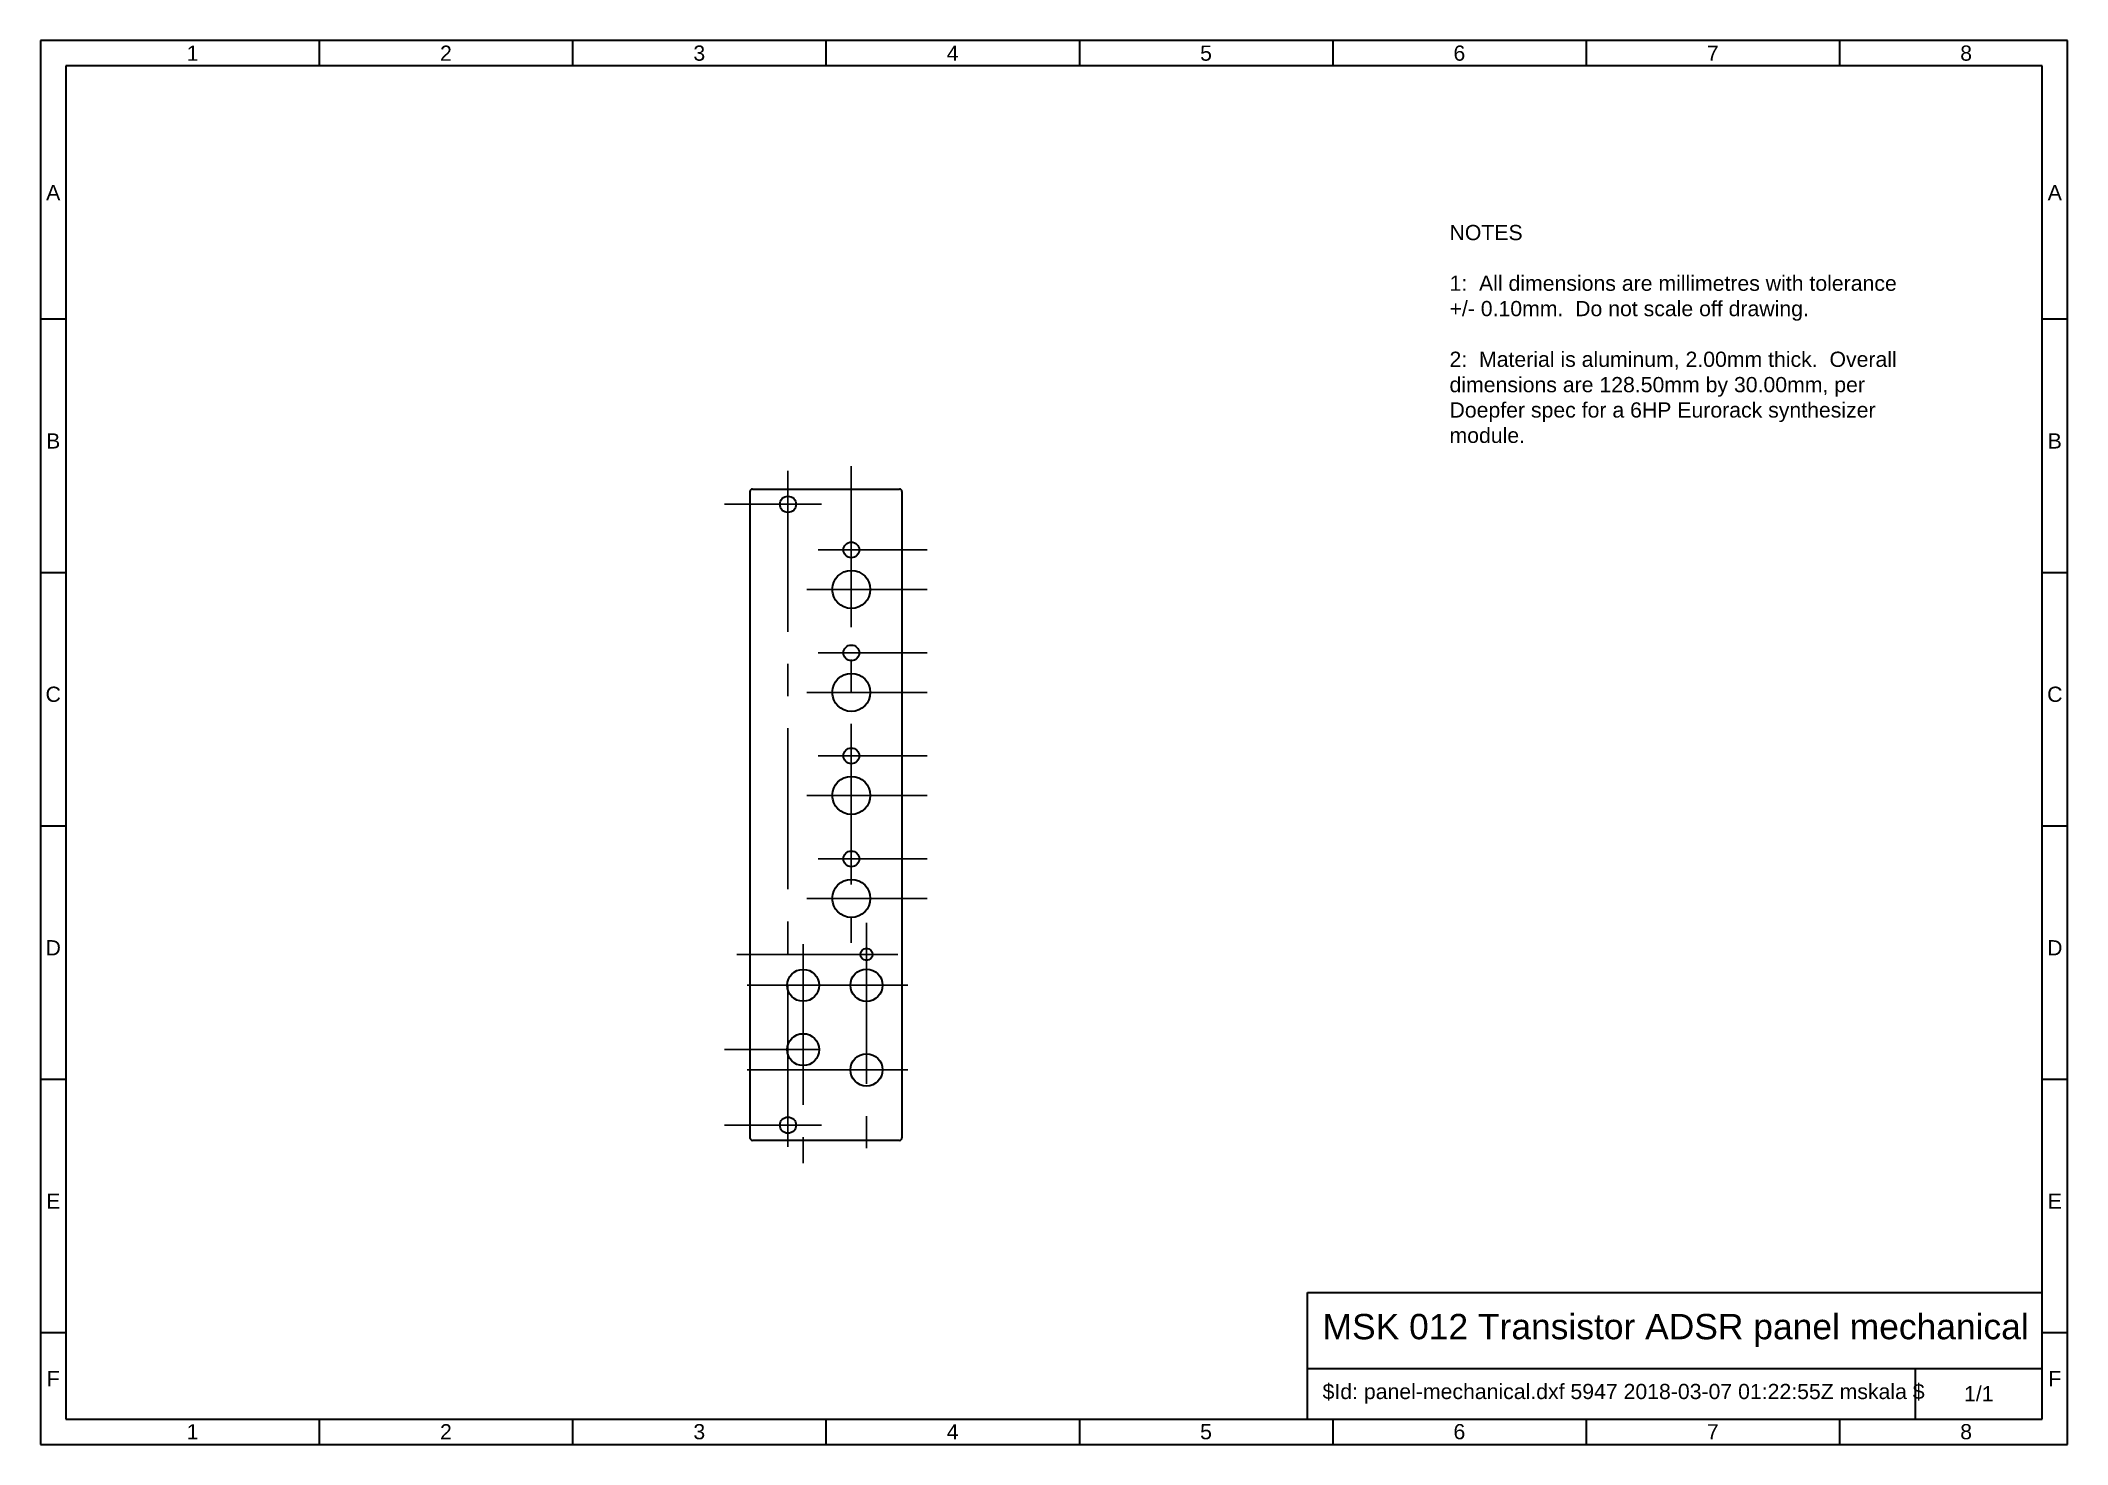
# Model space of a CAD drawing. Header units: millimetres. Extents: x 10 to 410, y 10 to 287.
import ezdxf

# ---------------------------------------------------------------- set-up
doc = ezdxf.new("R2010")
doc.units = ezdxf.units.MM
doc.linetypes.add('CENTER', pattern=[50.8, 31.75, -6.35, 6.35, -6.35])
for name, color, linetype, lineweight, true_color in [('centre lines', 14, 'CENTER', 25, 0x800000), ('frame', 5, 'Continuous', 35, 0x0000ff), ('holes', 7, 'Continuous', 35, 0x000000), ('notes', 94, 'Continuous', 25, 0x008000), ('outlines', 7, 'Continuous', 35, 0x000000)]:
    doc.layers.add(name, color=color, linetype=linetype, lineweight=lineweight, true_color=true_color)
doc.styles.add('textstyle0', font='')
doc.styles.add('textstyle1', font='')
doc.styles.add('textstyle10', font='')
doc.styles.add('textstyle11', font='')
doc.styles.add('textstyle12', font='')
doc.styles.add('textstyle13', font='')
doc.styles.add('textstyle14', font='')
doc.styles.add('textstyle15', font='')
doc.styles.add('textstyle16', font='')
doc.styles.add('textstyle17', font='')
doc.styles.add('textstyle18', font='')
doc.styles.add('textstyle19', font='')
doc.styles.add('textstyle2', font='')
doc.styles.add('textstyle20', font='')
doc.styles.add('textstyle21', font='')
doc.styles.add('textstyle22', font='')
doc.styles.add('textstyle23', font='')
doc.styles.add('textstyle24', font='')
doc.styles.add('textstyle25', font='')
doc.styles.add('textstyle26', font='')
doc.styles.add('textstyle27', font='')
doc.styles.add('textstyle28', font='')
doc.styles.add('textstyle29', font='')
doc.styles.add('textstyle3', font='')
doc.styles.add('textstyle30', font='')
doc.styles.add('textstyle31', font='')
doc.styles.add('textstyle4', font='')
doc.styles.add('textstyle5', font='')
doc.styles.add('textstyle6', font='')
doc.styles.add('textstyle7', font='')
doc.styles.add('textstyle8', font='')
doc.styles.add('textstyle9', font='')
doc.styles.get('textstyle0').set_extended_font_data('Nimbus Sans L')
doc.styles.get('textstyle1').set_extended_font_data('Nimbus Sans L')
doc.styles.get('textstyle10').set_extended_font_data('Nimbus Sans L')
doc.styles.get('textstyle11').set_extended_font_data('Nimbus Sans L')
doc.styles.get('textstyle12').set_extended_font_data('Nimbus Sans L')
doc.styles.get('textstyle13').set_extended_font_data('Nimbus Sans L')
doc.styles.get('textstyle14').set_extended_font_data('Nimbus Sans L')
doc.styles.get('textstyle15').set_extended_font_data('Nimbus Sans L')
doc.styles.get('textstyle16').set_extended_font_data('Nimbus Sans L')
doc.styles.get('textstyle17').set_extended_font_data('Nimbus Sans L')
doc.styles.get('textstyle18').set_extended_font_data('Nimbus Sans L')
doc.styles.get('textstyle19').set_extended_font_data('Nimbus Sans L')
doc.styles.get('textstyle2').set_extended_font_data('Nimbus Sans L')
doc.styles.get('textstyle20').set_extended_font_data('Nimbus Sans L')
doc.styles.get('textstyle21').set_extended_font_data('Nimbus Sans L')
doc.styles.get('textstyle22').set_extended_font_data('Nimbus Sans L')
doc.styles.get('textstyle23').set_extended_font_data('Nimbus Sans L')
doc.styles.get('textstyle24').set_extended_font_data('Nimbus Sans L')
doc.styles.get('textstyle25').set_extended_font_data('Nimbus Sans L')
doc.styles.get('textstyle26').set_extended_font_data('Nimbus Sans L')
doc.styles.get('textstyle27').set_extended_font_data('Nimbus Sans L')
doc.styles.get('textstyle28').set_extended_font_data('Nimbus Sans L')
doc.styles.get('textstyle29').set_extended_font_data('Nimbus Sans L')
doc.styles.get('textstyle3').set_extended_font_data('Nimbus Sans L')
doc.styles.get('textstyle30').set_extended_font_data('Nimbus Sans L')
doc.styles.get('textstyle31').set_extended_font_data('Liberation Sans')
doc.styles.get('textstyle4').set_extended_font_data('Nimbus Sans L')
doc.styles.get('textstyle5').set_extended_font_data('Nimbus Sans L')
doc.styles.get('textstyle6').set_extended_font_data('Nimbus Sans L')
doc.styles.get('textstyle7').set_extended_font_data('Nimbus Sans L')
doc.styles.get('textstyle8').set_extended_font_data('Nimbus Sans L')
doc.styles.get('textstyle9').set_extended_font_data('Nimbus Sans L')

msp = doc.modelspace()

# ---------------------------------------------------------------- linework, layer by layer
at = {"layer": 'centre lines'}
for p, q in [((157.5, 202.1), (157.5, 65)), ((170, 203), (170, 108.99)), ((164.1, 195.5), (145, 195.5)), ((185, 186.5), (163.45, 186.5)), ((185, 178.7), (161.25, 178.7)), ((185, 166.18), (163.45, 166.18)), ((185, 158.38), (161.25, 158.38)), ((185, 145.86), (163.45, 145.86)), ((185, 138.06), (161.25, 138.06)), ((185, 125.54), (163.45, 125.54)), ((185, 117.74), (161.25, 117.74)), ((173, 112.89), (173, 65.5)), ((160.5, 108.74), (160.5, 65.5)), ((179.19, 106.7), (145, 106.7)), ((181.18, 100.6), (145, 100.6)), ((163.65, 87.9), (145, 87.9)), ((181.18, 83.9), (145, 83.9)), ((164.1, 73), (145, 73))]:
    msp.add_line(p, q, dxfattribs=at)
at = {"layer": 'frame'}
for p, q in [((10, 287), (10, 10)), ((410, 287), (10, 287)), ((65, 287), (65, 282)), ((115, 287), (115, 282)), ((165, 287), (165, 282)), ((215, 287), (215, 282)), ((265, 287), (265, 282)), ((315, 287), (315, 282)), ((365, 287), (365, 282)), ((410, 10), (410, 287)), ((15, 282), (15, 15)), ((405, 282), (15, 282)), ((405, 15), (405, 282)), ((15, 232), (10, 232)), ((410, 232), (405, 232)), ((15, 182), (10, 182)), ((410, 182), (405, 182)), ((15, 132), (10, 132)), ((410, 132), (405, 132)), ((15, 82), (10, 82)), ((410, 82), (405, 82)), ((260, 40), (405, 40)), ((260, 25), (260, 40)), ((15, 32), (10, 32)), ((410, 32), (405, 32)), ((260, 25), (405, 25)), ((260, 15), (260, 25)), ((380, 15), (380, 25)), ((15, 15), (405, 15)), ((65, 15), (65, 10)), ((115, 15), (115, 10)), ((165, 15), (165, 10)), ((215, 15), (215, 10)), ((265, 15), (265, 10)), ((315, 15), (315, 10)), ((365, 15), (365, 10)), ((10, 10), (410, 10))]:
    msp.add_line(p, q, dxfattribs=at)
at = {"layer": 'holes'}
for centre, radius in [((157.5, 195.5), 1.6), ((170, 186.5), 1.55), ((170, 178.7), 3.75), ((170, 166.18), 1.55), ((170, 158.38), 3.75), ((170, 145.86), 1.55), ((170, 138.06), 3.75), ((170, 125.54), 1.55), ((170, 117.74), 3.75), ((173, 106.7), 1.19), ((160.5, 100.59), 3.15), ((173, 100.6), 3.18), ((160.5, 87.9), 3.15), ((173, 83.9), 3.18), ((157.5, 73), 1.6)]:
    msp.add_circle(centre, radius, dxfattribs=at)
at = {"layer": 'outlines'}
for p, q in [((150, 198), (150, 70.5)), ((150.5, 198.5), (179.5, 198.5)), ((180, 198), (180, 70.5)), ((179.5, 70), (150.5, 70))]:
    msp.add_line(p, q, dxfattribs=at)
for centre, start, end in [((150.5, 198), 90, 180), ((179.5, 198), 0, 90), ((150.5, 70.5), 180, 270), ((179.5, 70.5), 270, 0)]:
    msp.add_arc(centre, 0.5, start, end, dxfattribs=at)

# ---------------------------------------------------------------- texts
at = {"layer": 'frame'}
for s, insert, char_height, attachment_point, style in [('1', (40, 284.5), 3, 5, 'textstyle17'), ('2', (90, 284.5), 3, 5, 'textstyle15'), ('3', (140, 284.5), 3, 5, 'textstyle13'), ('4', (190, 284.5), 3, 5, 'textstyle11'), ('5', (240, 284.5), 3, 5, 'textstyle9'), ('6', (290, 284.5), 3, 5, 'textstyle7'), ('7', (340, 284.5), 3, 5, 'textstyle5'), ('8', (390, 284.5), 3, 5, 'textstyle3'), ('A', (12.5, 257), 3, 5, 'textstyle29'), ('A', (407.5, 257), 3, 5, 'textstyle30'), ('B', (12.5, 208), 3, 5, 'textstyle27'), ('B', (407.5, 208), 3, 5, 'textstyle28'), ('C', (12.5, 158), 3, 5, 'textstyle25'), ('C', (407.5, 158), 3, 5, 'textstyle26'), ('D', (12.5, 108), 3, 5, 'textstyle23'), ('D', (407.5, 108), 3, 5, 'textstyle24'), ('E', (12.5, 58), 3, 5, 'textstyle21'), ('E', (407.5, 58), 3, 5, 'textstyle22'), ('MSK 012 Transistor ADSR panel mechanical', (263, 32.5), 5, 4, 'textstyle1'), ('F', (12.5, 23), 3, 5, 'textstyle19'), ('F', (407.5, 23), 3, 5, 'textstyle20'), ('$Id: panel-mechanical.dxf 5947 2018-03-07 01:22:55Z mskala $', (263, 20), 3, 4, 'textstyle2'), ('1/1', (392.5, 20), 3, 5, 'textstyle0'), ('1', (40, 12.5), 3, 5, 'textstyle18'), ('2', (90, 12.5), 3, 5, 'textstyle16'), ('3', (140, 12.5), 3, 5, 'textstyle14'), ('4', (190, 12.5), 3, 5, 'textstyle12'), ('5', (240, 12.5), 3, 5, 'textstyle10'), ('6', (290, 12.5), 3, 5, 'textstyle8'), ('7', (340, 12.5), 3, 5, 'textstyle6'), ('8', (390, 12.5), 3, 5, 'textstyle4')]:
    msp.add_mtext(s, dxfattribs=dict(at, insert=insert, char_height=char_height, attachment_point=attachment_point, style=style))
at = {"layer": 'notes', "insert": (288.05, 250.62), "char_height": 1, "attachment_point": 1, "style": 'textstyle31'}
msp.add_mtext('\\H3;NOTES\\P\\P1:  All dimensions are millimetres with tolerance\\P+/- 0.10mm.  Do not scale off drawing.\\P\\P2:  Material is aluminum, 2.00mm thick.  Overall\\Pdimensions are 128.50mm by 30.00mm, per\\PDoepfer spec for a 6HP Eurorack synthesizer\\Pmodule.', dxfattribs=at)

doc.saveas('drawing.dxf')
